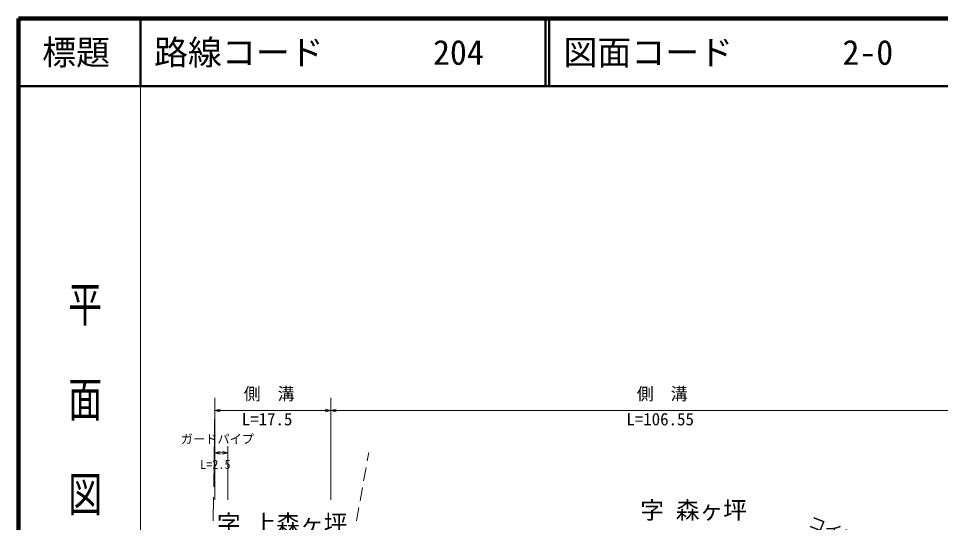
# Model space of a CAD drawing. Units: millimetres, scale not verified. Extents: x 40000 to 680000, y 20000 to 380000.
# Drawn here: x 40000 to 175986, y 305704 to 380000 of the extents above; entities that cross this region are included whole.
import ezdxf
from ezdxf.enums import TextEntityAlignment as Align

# ---------------------------------------------------------------- set-up
doc = ezdxf.new("R2010")
doc.units = ezdxf.units.MM
doc.header["$LTSCALE"] = 1000
doc.linetypes.add('CHAIN', pattern=[18.5, 12, -1.5, 3.5, -1.5])
for name, color, linetype, lineweight in [('M-BGD', 7, 'Continuous', 13), ('M-BMK', 2, 'CHAIN', 13), ('M-STR-HTXT', 7, 'Continuous', 13), ('M-TTL', 2, 'Continuous', 140), ('M-TTL-BAND', 7, 'Continuous', 13), ('M-TTL-LINE', 7, 'Continuous', 50)]:
    doc.layers.add(name, color=color, linetype=linetype, lineweight=lineweight)
doc.layers.add('M-BMK-HTXT', color=7, linetype='Continuous')
doc.layers.add('M-TTL-TXT', color=7, linetype='Continuous')
doc.styles.add('@ＭＳ ゴシック', font='')
doc.styles.add('ＭＳ ゴシック', font='')
doc.styles.get('@ＭＳ ゴシック').set_extended_font_data('@MS Gothic')
doc.styles.get('ＭＳ ゴシック').set_extended_font_data('MS Gothic')

msp = doc.modelspace()

# ---------------------------------------------------------------- linework, layer by layer
at = {"layer": 'M-BGD'}
for p, q in [((91436, 314796), (91654, 316016)), ((90908, 311843), (91260, 313812)), ((90380, 308890), (90732, 310859)), ((89853, 305937), (90204, 307905))]:
    msp.add_line(p, q, dxfattribs=at)
at = {"layer": 'M-BMK'}
msp.add_line((68966, 322960), (68280, 274938), dxfattribs=at)
at = {"layer": 'M-STR-HTXT'}
for p, q in [((68941, 324061), (68941, 309048)), ((86051, 324061), (86051, 309048)), ((68941, 322222), (69741, 322422)), ((68941, 322222), (69741, 322422)), ((86051, 322222), (85251, 322422)), ((86051, 322222), (86851, 322422)), ((68941, 322222), (132895, 322222)), ((68941, 322222), (69741, 322022)), ((68941, 322222), (86051, 322222)), ((68941, 322222), (69741, 322022)), ((86051, 322222), (85251, 322022)), ((86051, 322222), (192733, 322222)), ((86051, 322222), (86851, 322022)), ((70895, 316958), (70895, 309048)), ((68941, 315968), (69741, 316168)), ((68941, 315968), (70895, 315968)), ((68941, 315968), (69741, 315768)), ((70895, 315968), (70095, 316168)), ((70895, 315968), (70095, 315768))]:
    msp.add_line(p, q, dxfattribs=at)
at = {"layer": 'M-TTL'}
for p, q in [((40000, 380000), (40000, 20000)), ((680000, 380000), (40000, 380000))]:
    msp.add_line(p, q, dxfattribs=at)
at = {"layer": 'M-TTL-BAND'}
msp.add_line((58000, 370000), (58000, 20000), dxfattribs=at)
at = {"layer": 'M-TTL-LINE'}
for p, q in [((58000, 380000), (58000, 370000)), ((117750, 380000), (117750, 370000)), ((118250, 380000), (118250, 370000)), ((40000, 370000), (680000, 370000))]:
    msp.add_line(p, q, dxfattribs=at)

# ---------------------------------------------------------------- texts
at = {"layer": 'M-BGD', "style": 'ＭＳ ゴシック'}
msp.add_text('コインランドリー', height=1833, rotation=338.471, dxfattribs=at).set_placement((165933, 302263), align=Align.MIDDLE_CENTER)
at = {"layer": 'M-BMK-HTXT', "style": 'ＭＳ ゴシック'}
for s, p in [('字 森ヶ坪', (139567, 307524)), ('字 上森ヶ坪', (78894, 305551))]:
    msp.add_text(s, height=2566, dxfattribs=at).set_placement(p, align=Align.MIDDLE_CENTER)
at = {"layer": 'M-STR-HTXT', "style": 'ＭＳ ゴシック'}
for s, height, p in [('側\u3000溝', 1833, (76967, 323210)), ('側\u3000溝', 1833, (134934, 323210)), ('L=17.5', 1833, (76665, 319477)), ('L=106.55', 1833, (134632, 319477)), ('ガードパイプ', 1320, (69338, 316956)), ('L=2.5', 1320, (69035, 313223))]:
    msp.add_text(s, height=height, dxfattribs=at).set_placement(p, align=Align.BOTTOM_CENTER)
at = {"layer": 'M-TTL-BAND', "style": '@ＭＳ ゴシック', "width": 1.4}
msp.add_text('平  面  図', height=3666, rotation=270, dxfattribs=at).set_placement((49777, 306475), align=Align.MIDDLE_RIGHT)
at = {"layer": 'M-TTL-TXT', "style": 'ＭＳ ゴシック'}
msp.add_text('標題', height=3666, dxfattribs=at).set_placement((48500, 375000), align=Align.MIDDLE_CENTER)
for s, p in [('路線コード', (60000, 375000)), ('204', (101142, 375000)), ('図面コード', (120380, 375000)), ('2-0', (161521, 375000))]:
    msp.add_text(s, height=3666, dxfattribs=at).set_placement(p, align=Align.MIDDLE_LEFT)

doc.saveas('drawing.dxf')
